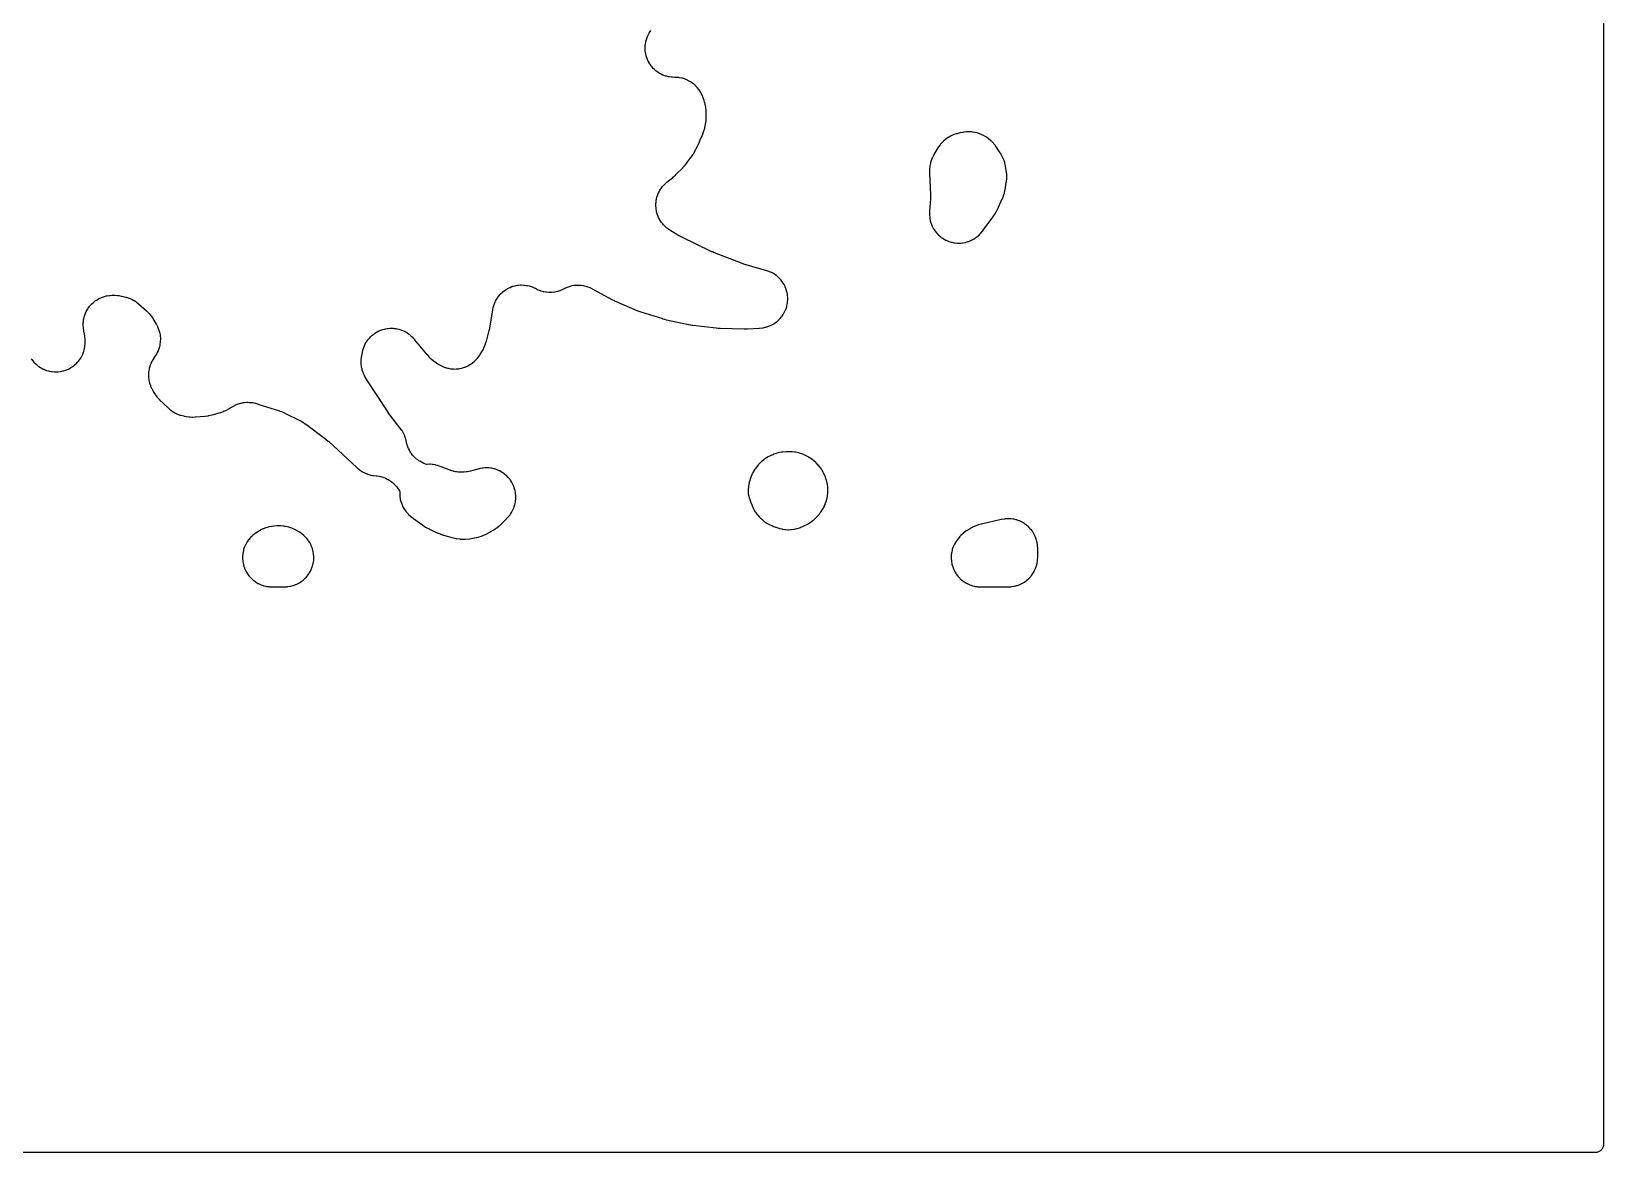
# Model space of a CAD drawing. Header units: millimetres. Extents: x 0 to 300, y 0 to 300.
# Drawn here: x 150 to 300, y -0.1 to 107 of the extents above; entities that cross this region are included whole.
import ezdxf

# ---------------------------------------------------------------- set-up
doc = ezdxf.new("R2010")
doc.units = ezdxf.units.MM
doc.layers.add('CUT', color=7, linetype='CONTINUOUS')

msp = doc.modelspace()

# ---------------------------------------------------------------- linework, layer by layer
at = {"layer": 'CUT'}
for points in [[(300.0485, 299.2304), (300.0485, 0.7696), (300.0437, 0.6717), (300.0322, 0.5941), (300.0132, 0.5181), (299.9867, 0.4442), (299.9532, 0.3733), (299.9129, 0.3061), (299.8662, 0.2431), (299.8135, 0.185), (299.7554, 0.1323), (299.6924, 0.0856), (299.6252, 0.0453), (299.5543, 0.0118), (299.4805, -0.0146), (299.4044, -0.0337), (299.3268, -0.0452), (299.2289, -0.05), (0.7696, -0.05)], [(149.9831, 75.7271), (150.0214, 75.6759), (150.1986, 75.4616), (150.2415, 75.4147), (150.437, 75.2212), (150.4841, 75.179), (150.6496, 75.0447), (150.7007, 75.0074), (150.8787, 74.8901), (150.9332, 74.858), (151.1219, 74.7589), (151.1793, 74.7322), (151.3768, 74.6523), (151.4366, 74.6315), (151.6411, 74.5714), (151.7026, 74.5566), (151.912, 74.517), (151.9747, 74.5083), (152.187, 74.4896), (152.2502, 74.4871), (152.4633, 74.4895), (152.5265, 74.4933), (152.7383, 74.5167), (152.8008, 74.5267), (153.0093, 74.5709), (153.0705, 74.587), (153.2736, 74.6516), (153.3329, 74.6737), (153.5287, 74.758), (153.5855, 74.7859), (153.7719, 74.8891), (153.8257, 74.9224), (154.0011, 75.0435), (154.0513, 75.082), (154.2139, 75.2198), (154.2601, 75.2631), (154.4082, 75.4163), (154.4499, 75.4639), (154.5822, 75.631), (154.619, 75.6825), (154.7341, 75.8619), (154.7656, 75.9167), (154.8625, 76.1066), (154.8885, 76.1643), (154.9661, 76.3628), (154.9862, 76.4228), (155.0439, 76.6279), (155.058, 76.6896), (155.0952, 76.8995), (155.1031, 76.9623), (155.1193, 77.1748), (155.121, 77.238), (155.1143, 77.5363), (155.1128, 77.5679), (155.0941, 77.8265), (155.0911, 77.8574), (155.0559, 78.148), (155.0454, 78.2093), (155.0086, 78.3759), (154.9994, 78.4227), (154.9649, 78.6263), (154.9536, 78.721), (154.9411, 78.9032), (154.9393, 78.9985), (154.9449, 79.1811), (154.9526, 79.2762), (154.9763, 79.4573), (154.9933, 79.5511), (155.0349, 79.729), (155.0612, 79.8206), (155.1202, 79.9935), (155.1554, 80.0821), (155.2312, 80.2483), (155.2751, 80.3329), (155.3671, 80.4908), (155.4191, 80.5707), (155.5263, 80.7186), (155.586, 80.7929), (155.7073, 80.9295), (155.7741, 80.9975), (155.9084, 81.1214), (155.9816, 81.1825), (156.1275, 81.2924), (156.2064, 81.3459), (156.3625, 81.4408), (156.4463, 81.4862), (156.611, 81.5652), (156.6989, 81.6021), (156.8707, 81.6643), (156.9618, 81.6923), (157.1389, 81.7372), (157.2324, 81.756), (157.413, 81.783), (157.5079, 81.7925), (157.7142, 81.8027), (157.7619, 81.8039), (157.9097, 81.8038), (157.9674, 81.8021), (158.2166, 81.787), (158.331, 81.7732), (158.5766, 81.7284), (158.633, 81.7163), (158.9968, 81.6271), (159.0413, 81.615), (159.2328, 81.5582), (159.3198, 81.5277), (159.4836, 81.4614), (159.5673, 81.4228), (159.7239, 81.3411), (159.8035, 81.2945), (159.9516, 81.1982), (160.0263, 81.1443), (160.1825, 81.0198), (160.2179, 80.9902), (160.9816, 80.3189), (161.0188, 80.2844), (161.176, 80.1308), (161.2447, 80.0562), (161.3686, 79.9065), (161.429, 79.825), (161.5504, 79.6419), (161.5774, 79.5988), (161.9069, 79.0398), (161.9306, 78.997), (162.0287, 78.8093), (162.0696, 78.7204), (162.139, 78.5464), (162.1706, 78.4539), (162.2219, 78.2737), (162.2439, 78.1785), (162.2767, 77.994), (162.2889, 77.897), (162.3027, 77.7102), (162.305, 77.6124), (162.2997, 77.4252), (162.292, 77.3277), (162.2678, 77.1419), (162.2502, 77.0457), (162.2071, 76.8634), (162.1799, 76.7695), (162.1185, 76.5925), (162.0818, 76.5019), (162.0028, 76.332), (161.957, 76.2456), (161.8486, 76.0637), (161.8225, 76.0223), (161.6825, 75.8125), (161.6662, 75.7869), (161.5191, 75.5421), (161.4904, 75.4888), (161.4023, 75.3047), (161.3788, 75.2489), (161.3084, 75.0574), (161.2903, 74.9996), (161.2384, 74.8023), (161.2258, 74.743), (161.1928, 74.5416), (161.1858, 74.4815), (161.172, 74.2779), (161.1707, 74.2173), (161.1762, 74.0134), (161.1807, 73.9529), (161.2055, 73.7504), (161.2156, 73.6907), (161.2674, 73.4553), (161.2828, 73.3978), (161.3529, 73.1786), (161.3732, 73.1237), (161.4503, 72.942), (161.4756, 72.8892), (161.6061, 72.6458), (161.6206, 72.6203), (161.6756, 72.5281), (161.6907, 72.5041), (161.8379, 72.2807), (161.8711, 72.2347), (161.99, 72.085), (162.0272, 72.0422), (162.2115, 71.8483), (162.2315, 71.8282), (163.0113, 71.0772), (163.034, 71.0563), (163.2525, 70.8653), (163.3007, 70.8271), (163.4692, 70.7062), (163.5209, 70.6728), (163.7002, 70.5687), (163.7548, 70.5404), (163.9433, 70.454), (164.0005, 70.431), (164.1964, 70.3631), (164.2554, 70.3458), (164.5375, 70.2775), (164.5675, 70.271), (164.7528, 70.2355), (164.7812, 70.2307), (165.0494, 70.1917), (165.1067, 70.186), (165.3001, 70.1755), (165.3576, 70.1749), (165.6285, 70.1845), (165.6572, 70.1861), (166.5356, 70.2568), (166.5672, 70.2601), (166.864, 70.2989), (166.9265, 70.3102), (167.218, 70.3782), (167.2487, 70.3862), (168.0373, 70.6119), (168.0648, 70.6205), (168.3224, 70.7069), (168.3762, 70.7277), (168.554, 70.8058), (168.6057, 70.8313), (168.8436, 70.9625), (168.8685, 70.977), (169.1687, 71.1606), (169.2116, 71.1854), (169.4004, 71.2879), (169.4898, 71.3306), (169.6652, 71.4035), (169.7586, 71.4368), (169.9406, 71.4912), (170.0369, 71.5147), (170.2235, 71.5501), (170.3217, 71.5635), (170.511, 71.5794), (170.61, 71.5826), (170.7999, 71.5789), (170.8988, 71.5719), (171.0873, 71.5487), (171.185, 71.5315), (171.3701, 71.4889), (171.4654, 71.4617), (171.6686, 71.3923), (171.7151, 71.375), (171.7875, 71.346), (171.8204, 71.3339), (172.0079, 71.2705), (172.0246, 71.2651), (173.6656, 70.7594), (173.7013, 70.7476), (173.8552, 70.6936), (173.9251, 70.6658), (174.0742, 70.5999), (174.1084, 70.584), (175.6913, 69.8081), (175.7306, 69.7877), (175.8987, 69.6954), (175.9743, 69.6493), (176.1332, 69.5419), (176.1693, 69.5163), (178.1001, 68.0779), (178.1406, 68.046), (178.3321, 67.8867), (178.3708, 67.8527), (181.0571, 65.3618), (181.0809, 65.3408), (181.3108, 65.148), (181.3615, 65.1096), (181.5385, 64.9889), (181.5928, 64.9557), (181.7809, 64.8531), (181.8382, 64.8255), (182.0356, 64.7421), (182.0954, 64.7203), (182.3001, 64.657), (182.3617, 64.6412), (182.5717, 64.5985), (182.6346, 64.5889), (182.9359, 64.5583), (182.9827, 64.5524), (183.1848, 64.5217), (183.2773, 64.503), (183.4526, 64.4585), (183.5428, 64.4308), (183.7128, 64.3692), (183.7999, 64.3328), (183.963, 64.2549), (184.0461, 64.2101), (184.2008, 64.1165), (184.279, 64.0638), (184.4238, 63.9555), (184.4965, 63.8953), (184.63, 63.7733), (184.6964, 63.7063), (184.8172, 63.5718), (184.8768, 63.4986), (184.9838, 63.3528), (185.0358, 63.2741), (185.128, 63.1186), (185.1589, 63.0601), (185.1511, 62.9274), (185.1505, 62.8641), (185.1591, 62.6508), (185.1648, 62.5877), (185.1944, 62.3763), (185.2063, 62.314), (185.2567, 62.1066), (185.2747, 62.0458), (185.3454, 61.8444), (185.3693, 61.7857), (185.4595, 61.5923), (185.4891, 61.5362), (185.5981, 61.3527), (185.6331, 61.2998), (185.7596, 61.1279), (185.7997, 61.0788), (185.9426, 60.9203), (185.9873, 60.8754), (186.1452, 60.7317), (186.1942, 60.6915), (186.434, 60.5133), (186.4599, 60.495), (186.9245, 60.1842), (187.3363, 59.8707), (187.3632, 59.8513), (187.6217, 59.6749), (187.6784, 59.6403), (187.9537, 59.4917), (187.9833, 59.4767), (188.726, 59.1241), (188.7516, 59.1126), (188.995, 59.0098), (189.0476, 58.9903), (189.2991, 58.9092), (189.3259, 58.9012), (190.2469, 58.6482), (190.2759, 58.641), (190.5505, 58.5792), (190.6093, 58.5688), (190.8886, 58.5328), (190.9183, 58.5297), (190.9615, 58.5262), (190.9989, 58.5242), (191.3515, 58.5161), (191.4263, 58.5188), (191.7774, 58.5519), (191.8146, 58.5565), (192.2892, 58.6295), (192.3238, 58.6358), (192.6486, 58.7042), (192.7166, 58.7225), (192.9418, 58.7966), (193.0074, 58.8222), (193.3094, 58.9599), (193.341, 58.9754), (193.8236, 59.2283), (193.8479, 59.2418), (194.0748, 59.3735), (194.1216, 59.4036), (194.2749, 59.5114), (194.319, 59.5454), (194.3505, 59.572), (194.4111, 59.6112), (194.6091, 59.7557), (194.6653, 59.8019), (194.9176, 60.0344), (194.9437, 60.0598), (195.3653, 60.4952), (195.3866, 60.5183), (195.4046, 60.5388), (195.5026, 60.6382), (195.5441, 60.6845), (195.6761, 60.8473), (195.7129, 60.8975), (195.8284, 61.0724), (195.8602, 61.1259), (195.9582, 61.3112), (195.9846, 61.3675), (196.0642, 61.5614), (196.085, 61.6201), (196.1454, 61.8208), (196.1604, 61.8812), (196.201, 62.0868), (196.2101, 62.1483), (196.2305, 62.3569), (196.2336, 62.4191), (196.2336, 62.6287), (196.2306, 62.6908), (196.2104, 62.8995), (196.2014, 62.961), (196.1609, 63.1667), (196.146, 63.2271), (196.0858, 63.4279), (196.065, 63.4865), (195.9856, 63.6805), (195.9593, 63.7369), (195.8614, 63.9222), (195.8297, 63.9757), (195.7143, 64.1507), (195.6775, 64.2009), (195.5457, 64.3639), (195.5042, 64.4103), (195.3572, 64.5596), (195.3114, 64.6018), (195.1506, 64.7361), (195.1009, 64.7737), (194.9278, 64.8918), (194.8747, 64.9243), (194.6909, 65.0251), (194.635, 65.0523), (194.4423, 65.1347), (194.3839, 65.1563), (194.1841, 65.2197), (194.124, 65.2355), (193.919, 65.2792), (193.8575, 65.2891), (193.6493, 65.3126), (193.5872, 65.3166), (193.3776, 65.3198), (193.3154, 65.3177), (193.1065, 65.3005), (193.0448, 65.2924), (192.8386, 65.2549), (192.8025, 65.2466), (192.7577, 65.2385), (192.6964, 65.2242), (192.4107, 65.1428), (192.3806, 65.1334), (192.3501, 65.1231), (191.9102, 65.0131), (191.8584, 65.0016), (191.6332, 64.9583), (191.5282, 64.9441), (191.2995, 64.9259), (191.2466, 64.9231), (191.0308, 64.9179), (190.9893, 64.9178), (190.8096, 64.9212), (190.7268, 64.9263), (190.5687, 64.943), (190.4867, 64.9553), (190.3103, 64.9896), (190.3004, 64.9917), (190.159, 65.0345), (190.1115, 65.0502), (189.2651, 65.3549), (189.2541, 65.359), (189.2008, 65.3789), (189.1898, 65.3831), (188.8565, 65.5124), (188.7964, 65.5324), (188.5907, 65.5895), (188.5289, 65.6035), (188.3186, 65.64), (188.2557, 65.6477), (188.0428, 65.6633), (187.9794, 65.6648), (187.766, 65.6592), (187.7093, 65.6549), (187.5477, 65.7102), (187.4607, 65.7447), (187.2975, 65.8189), (187.2143, 65.8618), (187.0591, 65.9516), (186.9805, 66.0023), (186.8348, 66.1068), (186.7615, 66.1649), (186.6266, 66.2831), (186.5593, 66.3481), (186.4366, 66.4788), (186.376, 66.5501), (186.2666, 66.6922), (186.2132, 66.769), (186.1182, 66.921), (186.0725, 67.0027), (185.9927, 67.1633), (185.9552, 67.249), (185.8914, 67.4166), (185.8624, 67.5055), (185.8091, 67.7011), (185.7979, 67.7466), (185.7279, 68.0638), (185.7111, 68.1251), (185.6443, 68.3288), (185.6215, 68.3882), (185.5349, 68.5842), (185.5063, 68.641), (185.4006, 68.8274), (185.3665, 68.8811), (185.1935, 69.1261), (185.1745, 69.1516), (184.1996, 70.3953), (184.1745, 70.4288), (184.0567, 70.5932), (184.0331, 70.6278), (181.9582, 73.8114), (181.9313, 73.8552), (181.8199, 74.0479), (181.7733, 74.1394), (181.6832, 74.3429), (181.6637, 74.3904), (181.6624, 74.3937), (181.6456, 74.4418), (181.5781, 74.6523), (181.5521, 74.7509), (181.5126, 74.9423), (181.4972, 75.0432), (181.4782, 75.2377), (181.4737, 75.3396), (181.4754, 75.535), (181.4817, 75.6368), (181.5071, 75.8564), (181.5143, 75.9069), (181.5816, 76.3034), (181.5907, 76.3498), (181.6349, 76.55), (181.6599, 76.6413), (181.7162, 76.8136), (181.7501, 76.902), (181.8231, 77.0679), (181.8655, 77.1525), (181.9546, 77.3105), (182.005, 77.3905), (182.1092, 77.5389), (182.1673, 77.6136), (182.2856, 77.751), (182.3508, 77.8196), (182.4821, 77.9447), (182.5537, 78.0065), (182.6966, 78.1181), (182.774, 78.1726), (182.9272, 78.2695), (183.0095, 78.3161), (183.1716, 78.3975), (183.2581, 78.4358), (183.4273, 78.5008), (183.5172, 78.5304), (183.6921, 78.5784), (183.7844, 78.599), (183.9631, 78.6296), (184.0571, 78.641), (184.2379, 78.6538), (184.3325, 78.6559), (184.5138, 78.6509), (184.6081, 78.6436), (184.788, 78.6208), (184.8812, 78.6043), (185.0579, 78.5639), (185.149, 78.5382), (185.3209, 78.4806), (185.4091, 78.4461), (185.5745, 78.3718), (185.6588, 78.3289), (185.816, 78.2387), (185.8957, 78.1876), (186.0433, 78.0823), (186.1176, 78.0237), (186.2541, 77.9044), (186.3222, 77.8387), (186.4464, 77.7066), (186.5077, 77.6345), (186.6327, 77.472), (186.6606, 77.4337), (186.6623, 77.4313), (186.6892, 77.3953), (186.8481, 77.1973), (186.8625, 77.18), (187.7166, 76.1894), (187.7428, 76.1562), (187.7604, 76.1349), (187.9306, 75.9376), (187.9685, 75.8973), (188.1019, 75.7673), (188.1431, 75.7305), (188.3447, 75.5654), (188.3664, 75.5483), (188.5623, 75.4015), (188.588, 75.3832), (188.8349, 75.2166), (188.8889, 75.1839), (189.0762, 75.0828), (189.1332, 75.0556), (189.1349, 75.0549), (189.1997, 75.0216), (189.2568, 74.9957), (189.453, 74.9181), (189.5124, 74.898), (189.7152, 74.8399), (189.7762, 74.8257), (189.9838, 74.7877), (190.0459, 74.7795), (190.2562, 74.762), (190.3188, 74.7599), (190.5298, 74.7631), (190.5924, 74.7671), (190.802, 74.7909), (190.8639, 74.801), (191.0702, 74.8452), (191.1307, 74.8613), (191.3318, 74.9255), (191.3904, 74.9474), (191.5842, 75.0309), (191.6405, 75.0585), (191.8252, 75.1606), (191.8785, 75.1935), (192.0523, 75.3131), (192.1021, 75.3511), (192.2635, 75.4871), (192.3093, 75.5298), (192.5154, 75.7414), (192.5367, 75.7644), (192.5471, 75.7761), (192.5717, 75.8057), (192.7953, 76.092), (192.839, 76.1555), (193.0265, 76.4666), (193.0454, 76.5002), (193.1305, 76.6625), (193.1459, 76.6941), (193.2832, 76.9955), (193.3087, 77.0609), (193.4121, 77.3754), (193.4222, 77.4091), (193.6959, 78.4271), (193.7003, 78.4442), (193.7468, 78.6386), (193.7541, 78.6733), (193.7899, 78.87), (193.7928, 78.8874), (194.0228, 80.3876), (194.0313, 80.4347), (194.0728, 80.6377), (194.0966, 80.7303), (194.1511, 80.9053), (194.184, 80.995), (194.2556, 81.1637), (194.2973, 81.2498), (194.3853, 81.4105), (194.4353, 81.492), (194.5389, 81.6431), (194.5968, 81.7192), (194.7149, 81.8593), (194.7801, 81.9293), (194.9115, 82.0569), (194.9834, 82.12), (195.1269, 82.234), (195.2046, 82.2896), (195.3587, 82.3887), (195.4417, 82.4364), (195.6049, 82.5196), (195.6921, 82.5588), (195.8628, 82.6254), (195.9535, 82.6557), (196.13, 82.705), (196.2233, 82.7261), (196.4038, 82.7576), (196.4987, 82.7693), (196.6814, 82.7827), (196.777, 82.7849), (196.9602, 82.78), (197.0555, 82.7727), (197.2373, 82.7496), (197.3314, 82.7329), (197.51, 82.6918), (197.602, 82.6658), (197.7756, 82.6071), (197.8646, 82.5721), (198.0533, 82.4866), (198.0963, 82.4658), (198.3068, 82.3575), (198.3645, 82.3313), (198.5628, 82.253), (198.6227, 82.2327), (198.8279, 82.1743), (198.8895, 82.16), (199.0994, 82.1222), (199.1622, 82.1141), (199.3747, 82.0972), (199.438, 82.0953), (199.6512, 82.0995), (199.7144, 82.1038), (199.9261, 82.1291), (199.9885, 82.1397), (200.1968, 82.1857), (200.2578, 82.2024), (200.4605, 82.2688), (200.5196, 82.2914), (200.7147, 82.3775), (200.7433, 82.391), (200.7465, 82.3926), (200.7602, 82.3997), (200.8041, 82.423), (200.9923, 82.5172), (201.0813, 82.5562), (201.2554, 82.6222), (201.3478, 82.652), (201.5276, 82.7001), (201.6226, 82.7204), (201.8064, 82.75), (201.903, 82.7606), (202.0888, 82.7716), (202.1859, 82.7723), (202.3719, 82.7644), (202.4686, 82.7554), (202.6528, 82.7287), (202.7481, 82.71), (202.9287, 82.6648), (203.0217, 82.6365), (203.1967, 82.5733), (203.2863, 82.5358), (203.4761, 82.4447), (203.5193, 82.4225), (205.4465, 81.3742), (205.46, 81.3671), (205.6128, 81.2886), (205.6402, 81.2754), (205.7966, 81.2042), (205.8105, 81.1981), (207.7768, 80.3593), (207.7913, 80.3533), (207.9559, 80.2878), (207.9853, 80.277), (208.1529, 80.2196), (208.1678, 80.2147), (210.2151, 79.5695), (210.2296, 79.5652), (210.3942, 79.5175), (210.4235, 79.5098), (210.5902, 79.47), (210.605, 79.4667), (212.7187, 79.015), (212.7336, 79.012), (212.902, 78.9801), (212.932, 78.9752), (213.1018, 78.9513), (213.1168, 78.9494), (215.3578, 78.6888), (215.372, 78.6873), (215.5336, 78.6722), (215.5622, 78.6701), (215.7242, 78.6623), (215.7386, 78.6617), (218.0254, 78.602), (218.0374, 78.6018), (218.1849, 78.6008), (218.2103, 78.6011), (218.3453, 78.6055), (218.3577, 78.606), (219.4505, 78.6628), (219.4815, 78.6652), (219.7725, 78.6945), (219.8339, 78.7038), (220.0388, 78.7448), (220.099, 78.7599), (220.299, 78.8205), (220.3574, 78.8414), (220.5506, 78.9212), (220.6067, 78.9476), (220.7913, 79.0457), (220.8446, 79.0774), (221.0188, 79.1929), (221.0688, 79.2296), (221.231, 79.3614), (221.2772, 79.4029), (221.4258, 79.5498), (221.4678, 79.5955), (221.6016, 79.7561), (221.6389, 79.8056), (221.7565, 79.9784), (221.7888, 80.0313), (221.8891, 80.2147), (221.9162, 80.2705), (221.9983, 80.4627), (222.0198, 80.5209), (222.0829, 80.7202), (222.0987, 80.7802), (222.1422, 80.9846), (222.1522, 81.0458), (222.1756, 81.2535), (222.1796, 81.3154), (222.1828, 81.5244), (222.1808, 81.5864), (222.1638, 81.7947), (222.1558, 81.8562), (222.1187, 82.0619), (222.1047, 82.1224), (222.0479, 82.3235), (222.0281, 82.3823), (221.9521, 82.577), (221.9268, 82.6336), (221.8322, 82.82), (221.8015, 82.8739), (221.6894, 83.0503), (221.6536, 83.101), (221.5249, 83.2657), (221.4844, 83.3126), (221.3404, 83.4641), (221.2955, 83.5069), (221.1375, 83.6437), (221.0886, 83.682), (220.9181, 83.8029), (220.8658, 83.8362), (220.6844, 83.94), (220.6291, 83.9682), (220.4385, 84.0539), (220.3808, 84.0766), (220.1036, 84.1701), (220.074, 84.1793), (218.2181, 84.7073), (218.1776, 84.7198), (217.9833, 84.7844), (217.9433, 84.7987), (215.2016, 85.8479), (215.1645, 85.8629), (214.9872, 85.9394), (214.9508, 85.956), (212.008, 87.373), (211.9626, 87.3964), (211.746, 87.5153), (211.7019, 87.5411), (210.939, 88.0144), (210.8988, 88.0407), (210.7275, 88.1592), (210.6513, 88.2178), (210.5111, 88.3373), (210.4412, 88.4032), (210.3136, 88.536), (210.2506, 88.6086), (210.137, 88.7536), (210.0815, 88.8321), (209.983, 88.9877), (209.9357, 89.0714), (209.8532, 89.236), (209.8145, 89.324), (209.7489, 89.4961), (209.7192, 89.5875), (209.6711, 89.7653), (209.6507, 89.8593), (209.6206, 90.041), (209.6097, 90.1365), (209.598, 90.3203), (209.5967, 90.4164), (209.6034, 90.6005), (209.6117, 90.6962), (209.6368, 90.8787), (209.6547, 90.9731), (209.6979, 91.1522), (209.7251, 91.2444), (209.786, 91.4182), (209.8223, 91.5072), (209.9003, 91.674), (209.9453, 91.759), (210.0396, 91.9172), (210.0929, 91.9972), (210.2026, 92.1452), (210.2636, 92.2194), (210.3875, 92.3557), (210.4556, 92.4235), (210.6104, 92.5628), (210.647, 92.5941), (211.1727, 93.0215), (211.1854, 93.0321), (211.3273, 93.1537), (211.3519, 93.1759), (211.4874, 93.3047), (211.4992, 93.3162), (212.1653, 93.9831), (212.181, 93.9994), (212.3549, 94.1863), (212.3845, 94.2204), (212.5448, 94.419), (212.5587, 94.4368), (212.95, 94.9585), (212.9697, 94.9862), (213.1482, 95.2525), (213.183, 95.3109), (213.3322, 95.5946), (213.3472, 95.6251), (213.3922, 95.7231), (213.4021, 95.7378), (213.4197, 95.7657), (213.5788, 96.0326), (213.6096, 96.0909), (213.703, 96.2923), (213.7277, 96.3534), (213.8288, 96.6473), (213.8387, 96.6787), (213.8503, 96.7191), (214.0645, 97.1848), (214.0771, 97.2142), (214.1893, 97.4942), (214.2101, 97.5547), (214.2698, 97.7618), (214.2845, 97.8241), (214.3388, 98.1207), (214.3438, 98.1523), (214.3823, 98.4448), (214.3853, 98.4725), (214.4083, 98.7342), (214.4107, 98.7898), (214.4108, 99.0525), (214.4102, 99.0804), (214.3974, 99.379), (214.3945, 99.4174), (214.3571, 99.7788), (214.3445, 99.8549), (214.2638, 100.209), (214.2542, 100.2463), (214.217, 100.3737), (214.2053, 100.4096), (214.0857, 100.7444), (214.0562, 100.8138), (213.9078, 101.1125), (213.8732, 101.1734), (213.7225, 101.4083), (213.6849, 101.4609), (213.5494, 101.6314), (213.5067, 101.6799), (213.3546, 101.8358), (213.3072, 101.8798), (213.1403, 102.0195), (213.0887, 102.0585), (212.9085, 102.1807), (212.8532, 102.2143), (212.6616, 102.3177), (212.6032, 102.3455), (212.4021, 102.429), (212.3412, 102.4508), (212.1328, 102.5137), (212.07, 102.5292), (211.8562, 102.5707), (211.7922, 102.5798), (211.5754, 102.5995), (211.5108, 102.6021), (211.427, 102.6012), (211.379, 102.6019), (211.1713, 102.6102), (211.0757, 102.6188), (210.8936, 102.6444), (210.7993, 102.6625), (210.6207, 102.7061), (210.5287, 102.7335), (210.3554, 102.7948), (210.2666, 102.8313), (210.1002, 102.9096), (210.0155, 102.9547), (209.8578, 103.0492), (209.7781, 103.1026), (209.6305, 103.2124), (209.5565, 103.2735), (209.4207, 103.3974), (209.3532, 103.4656), (209.2304, 103.6025), (209.17, 103.6771), (209.0615, 103.8256), (209.0089, 103.9058), (208.9158, 104.0644), (208.8714, 104.1495), (208.7946, 104.3165), (208.759, 104.4056), (208.6992, 104.5795), (208.6726, 104.6718), (208.6306, 104.8508), (208.6133, 104.9452), (208.5894, 105.1275), (208.5816, 105.2231), (208.576, 105.4069), (208.5778, 105.5029), (208.5906, 105.6863), (208.602, 105.7816), (208.633, 105.9628), (208.6539, 106.0565), (208.7028, 106.2338), (208.733, 106.3249), (208.7994, 106.4963), (208.8385, 106.584), (208.9216, 106.748), (208.9693, 106.8313), (209.0684, 106.9861), (209.1242, 107.0643)]]:
    msp.add_lwpolyline(points, dxfattribs=at)
for points in [[(236.5797, 87.5508), (236.626, 87.5076), (236.7891, 87.3701), (236.8395, 87.3317), (237.0155, 87.2109), (237.0694, 87.1777), (237.2564, 87.0749), (237.3134, 87.0472), (237.5096, 86.9634), (237.5691, 86.9415), (237.7726, 86.8775), (237.8339, 86.8616), (238.0428, 86.818), (238.1054, 86.8082), (238.3176, 86.7855), (238.3809, 86.7819), (238.5942, 86.7804), (238.6575, 86.783), (238.87, 86.8026), (238.9327, 86.8115), (239.1423, 86.8519), (239.2038, 86.867), (239.4083, 86.928), (239.468, 86.949), (239.6655, 87.0299), (239.7229, 87.0568), (239.9114, 87.1568), (239.9658, 87.1892), (240.1435, 87.3074), (240.1944, 87.345), (240.3596, 87.4802), (240.4065, 87.5227), (240.5575, 87.6735), (240.6001, 87.7204), (240.7895, 87.9513), (240.8089, 87.9763), (241.7817, 89.2898), (241.8004, 89.3165), (241.9704, 89.5724), (242.0037, 89.6285), (242.1468, 89.9003), (242.1613, 89.9296), (242.6539, 90.9933), (242.6653, 91.0195), (242.7675, 91.269), (242.7868, 91.3228), (242.8437, 91.5068), (242.8581, 91.5622), (242.9144, 91.8258), (242.9197, 91.8539), (243.046, 92.6097), (243.051, 92.6458), (243.0882, 92.9868), (243.092, 93.0595), (243.0908, 93.3045), (243.0863, 93.3771), (243.0456, 93.7177), (243.0402, 93.7537), (242.9756, 94.1176), (242.9696, 94.1475), (242.9059, 94.4278), (242.8896, 94.4865), (242.8253, 94.6815), (242.8034, 94.7384), (242.7209, 94.9264), (242.6937, 94.981), (242.5536, 95.2319), (242.5381, 95.2581), (242.1854, 95.8248), (242.1694, 95.8492), (242.0136, 96.0757), (241.9785, 96.1222), (241.8529, 96.2732), (241.8136, 96.3163), (241.6194, 96.5108), (241.5984, 96.531), (241.5726, 96.5545), (241.551, 96.5734), (241.3431, 96.747), (241.2974, 96.7818), (241.1384, 96.892), (241.0897, 96.9226), (240.8576, 97.0543), (240.8059, 97.0806), (240.5577, 97.1931), (240.5033, 97.2148), (240.3168, 97.2795), (240.2606, 97.2962), (240.0689, 97.3435), (240.0114, 97.355), (239.8162, 97.3846), (239.7579, 97.3908), (239.5608, 97.4024), (239.5022, 97.4032), (239.3049, 97.3968), (239.2464, 97.3922), (238.9723, 97.358), (238.9433, 97.3537), (238.6329, 97.3005), (238.6016, 97.2943), (238.308, 97.2287), (238.2464, 97.2117), (238.0424, 97.1442), (237.9829, 97.1212), (237.7865, 97.0337), (237.7296, 97.0048), (237.543, 96.8982), (237.4892, 96.8638), (237.3141, 96.7391), (237.264, 96.6996), (237.0376, 96.5015), (237.0141, 96.4799), (236.9826, 96.4495), (236.9615, 96.4282), (236.7675, 96.2221), (236.7284, 96.1765), (236.6041, 96.017), (236.5695, 95.9679), (236.4173, 95.7293), (236.4018, 95.7037), (236.1349, 95.2385), (236.1206, 95.2123), (235.9921, 94.9619), (235.9673, 94.9076), (235.8926, 94.7209), (235.873, 94.6645), (235.8159, 94.4717), (235.8017, 94.4138), (235.7537, 94.1701), (235.7448, 94.1101), (235.7192, 93.8536), (235.716, 93.7922), (235.715, 93.5023), (235.7156, 93.4716), (235.808, 91.3955), (235.8088, 91.3403), (235.8054, 91.0739), (235.8031, 91.0187), (235.721, 89.8563), (235.7196, 89.8247), (235.7133, 89.5261), (235.7151, 89.4627), (235.7318, 89.25), (235.7398, 89.1872), (235.7774, 88.9771), (235.7917, 88.9154), (235.8498, 88.7101), (235.8701, 88.6501), (235.9483, 88.4515), (235.9744, 88.3938), (236.0718, 88.2039), (236.1035, 88.1491), (236.2192, 87.9698), (236.2562, 87.9183), (236.3891, 87.7514), (236.4309, 87.7038)], [(219.5034, 60.6126), (219.5271, 60.5883), (219.6564, 60.463), (219.6801, 60.4411), (219.9086, 60.2409), (219.9591, 60.2009), (220.1359, 60.075), (220.1902, 60.0403), (220.3788, 59.9328), (220.4363, 59.9038), (220.714, 59.7806), (220.7438, 59.7683), (221.0132, 59.6647), (221.0441, 59.6537), (221.3378, 59.5578), (221.401, 59.5407), (221.6167, 59.4939), (221.6688, 59.4854), (221.7007, 59.4783), (221.9162, 59.4414), (221.9806, 59.4338), (222.1988, 59.4189), (222.2637, 59.4178), (222.4822, 59.4252), (222.5469, 59.4307), (222.7636, 59.4601), (222.8274, 59.4721), (223.0399, 59.5234), (223.1022, 59.5418), (223.3909, 59.6433), (223.4212, 59.6548), (223.701, 59.7694), (223.7315, 59.7829), (224.0153, 59.9168), (224.0739, 59.9483), (224.2656, 60.0645), (224.3207, 60.1019), (224.5707, 60.2915), (224.5967, 60.3123), (224.7079, 60.4062), (224.7338, 60.4293), (224.9716, 60.6531), (225.0194, 60.7033), (225.171, 60.8806), (225.2131, 60.9356), (225.2566, 60.9992), (225.2885, 61.0404), (225.3055, 61.0634), (225.404, 61.203), (225.42, 61.2267), (225.5655, 61.4537), (225.5941, 61.5032), (225.6832, 61.674), (225.7074, 61.7258), (225.7808, 61.9039), (225.8002, 61.9577), (225.8804, 62.2151), (225.8883, 62.2425), (225.8969, 62.2752), (225.9044, 62.307), (225.9674, 62.6085), (225.9775, 62.6731), (226.0004, 62.8919), (226.0038, 62.9572), (226.0044, 63.2651), (226.0037, 63.2978), (225.9985, 63.4033), (225.9959, 63.437), (225.9633, 63.7548), (225.9529, 63.8218), (225.9057, 64.0451), (225.8882, 64.1105), (225.7896, 64.4143), (225.7783, 64.4463), (225.748, 64.5251), (225.7343, 64.5579), (225.5973, 64.8627), (225.5647, 64.9257), (225.4434, 65.1312), (225.4041, 65.1902), (225.2034, 65.4574), (225.1814, 65.4852), (225.1085, 65.5717), (225.0894, 65.5935), (224.9038, 65.7947), (224.8626, 65.8356), (224.7175, 65.9668), (224.6728, 66.0037), (224.5164, 66.1212), (224.4685, 66.154), (224.2357, 66.2979), (224.212, 66.3118), (224.1819, 66.3334), (224.1303, 66.3669), (223.936, 66.48), (223.8761, 66.5108), (223.612, 66.6292), (223.5436, 66.6553), (223.309, 66.7298), (223.2382, 66.7479), (222.9263, 66.8089), (222.8612, 66.8182), (222.6211, 66.8399), (222.5628, 66.8425), (222.3778, 66.8424), (222.3497, 66.8457), (222.2854, 66.85), (222.0681, 66.8534), (222.0037, 66.8512), (221.7007, 66.8254), (221.6686, 66.8219), (221.6379, 66.8177), (221.6015, 66.8116), (221.26, 66.7449), (221.1884, 66.7266), (220.8569, 66.6209), (220.822, 66.6087), (220.7769, 66.5914), (220.7513, 66.5809), (220.5123, 66.4772), (220.4626, 66.453), (220.2988, 66.3644), (220.2513, 66.3361), (220.0337, 66.1928), (220.0109, 66.1771), (219.9597, 66.1402), (219.9309, 66.1181), (219.6656, 65.9027), (219.612, 65.8538), (219.3728, 65.6098), (219.3481, 65.5832), (219.3393, 65.5732), (219.3146, 65.5432), (219.0908, 65.2535), (219.0471, 65.1893), (218.8599, 64.8747), (218.8411, 64.8407), (218.8096, 64.7797), (218.7935, 64.746), (218.6508, 64.4242), (218.6245, 64.3542), (218.5202, 64.0181), (218.5102, 63.982), (218.5085, 63.9751), (218.5004, 63.9374), (218.4345, 63.5797), (218.4252, 63.5031), (218.4075, 63.216), (218.407, 63.1473), (218.4156, 62.9603), (218.4213, 62.9002), (218.4497, 62.6988), (218.461, 62.6395), (218.5083, 62.4418), (218.5251, 62.3838), (218.6171, 62.1145), (218.6275, 62.0862), (218.773, 61.718), (218.7863, 61.6868), (218.9196, 61.3958), (218.9511, 61.3356), (219.0677, 61.139), (219.1054, 61.0825), (219.2423, 60.8994), (219.2857, 60.8472)], [(237.8007, 56.4558), (237.8081, 56.3943), (237.843, 56.1889), (237.8564, 56.1284), (237.911, 55.9273), (237.9301, 55.8684), (238.0039, 55.6735), (238.0285, 55.6168), (238.1208, 55.4299), (238.1509, 55.3758), (238.2607, 55.1987), (238.2959, 55.1477), (238.4223, 54.9821), (238.4622, 54.9348), (238.6041, 54.7821), (238.6484, 54.7389), (238.8043, 54.6006), (238.8525, 54.5618), (239.0211, 54.4393), (239.0729, 54.4053), (239.2525, 54.2996), (239.3073, 54.2709), (239.4963, 54.183), (239.5536, 54.1597), (239.7502, 54.0904), (239.8095, 54.0727), (240.0118, 54.0228), (240.0726, 54.0109), (240.2788, 53.9808), (240.3404, 53.9748), (240.6317, 53.9607), (240.6627, 53.96), (243.1542, 53.96), (243.1856, 53.9608), (243.4814, 53.9753), (243.5439, 53.9815), (243.7532, 54.0125), (243.8148, 54.0248), (244.02, 54.0762), (244.0801, 54.0944), (244.2793, 54.1657), (244.3373, 54.1897), (244.5286, 54.2802), (244.584, 54.3098), (244.7654, 54.4185), (244.8177, 54.4534), (244.9876, 54.5795), (245.0361, 54.6193), (245.1929, 54.7614), (245.2373, 54.8058), (245.3794, 54.9626), (245.4192, 55.0111), (245.5453, 55.181), (245.5802, 55.2333), (245.6889, 55.4147), (245.7185, 55.4701), (245.809, 55.6614), (245.833, 55.7194), (245.9043, 55.9186), (245.9225, 55.9787), (245.9739, 56.1839), (245.9862, 56.2455), (246.0172, 56.4548), (246.0234, 56.5173), (246.0379, 56.8131), (246.0387, 56.8444), (246.0387, 57.5803), (246.0379, 57.6121), (246.023, 57.9119), (246.0166, 57.9752), (245.9847, 58.1873), (245.9721, 58.2497), (245.9194, 58.4575), (245.9006, 58.5183), (245.8274, 58.7199), (245.8028, 58.7786), (245.7099, 58.9719), (245.6795, 59.0278), (245.568, 59.2109), (245.5322, 59.2635), (245.4029, 59.4347), (245.3621, 59.4835), (245.2165, 59.6409), (245.171, 59.6855), (245.0105, 59.8276), (244.9608, 59.8674), (244.787, 59.993), (244.7336, 60.0276), (244.5481, 60.1353), (244.4916, 60.1645), (244.2963, 60.2532), (244.2371, 60.2766), (244.0341, 60.3454), (243.9728, 60.3628), (243.7639, 60.4112), (243.7013, 60.4224), (243.4886, 60.4498), (243.4251, 60.4548), (243.2108, 60.4608), (243.1471, 60.4595), (242.9333, 60.4443), (242.8701, 60.4366), (242.5743, 60.3856), (242.5431, 60.3794), (240.6628, 59.9582), (240.6344, 59.9512), (240.3678, 59.8785), (240.3121, 59.8605), (240.1272, 59.7914), (240.0733, 59.7684), (239.8245, 59.6484), (239.7984, 59.6351), (239.5466, 59.4991), (239.5165, 59.4818), (239.2375, 59.311), (239.1804, 59.2717), (238.9955, 59.1288), (238.943, 59.0835), (238.7074, 58.8567), (238.6831, 58.832), (238.588, 58.7301), (238.5675, 58.7069), (238.3791, 58.4842), (238.3415, 58.435), (238.2229, 58.2636), (238.1902, 58.2111), (238.0887, 58.029), (238.0613, 57.9736), (237.9778, 57.7826), (237.9558, 57.7248), (237.8913, 57.5266), (237.8749, 57.4669), (237.8298, 57.2634), (237.8193, 57.2025), (237.794, 56.9956), (237.7895, 56.9339), (237.7843, 56.7255), (237.7857, 56.6637)], [(170.212, 56.1788), (170.2255, 56.1186), (170.2807, 55.9182), (170.2999, 55.8595), (170.3741, 55.6654), (170.3989, 55.6089), (170.4915, 55.4228), (170.5216, 55.3689), (170.6317, 55.1926), (170.6669, 55.1419), (170.7934, 54.9769), (170.8333, 54.9299), (170.9751, 54.7779), (171.0194, 54.7349), (171.1752, 54.5973), (171.2233, 54.5587), (171.3917, 54.4368), (171.4433, 54.403), (171.6226, 54.2978), (171.6773, 54.2692), (171.8659, 54.1818), (171.9231, 54.1586), (172.1192, 54.0897), (172.1784, 54.0721), (172.3802, 54.0225), (172.4408, 54.0107), (172.6465, 53.9807), (172.7079, 53.9748), (172.9985, 53.9607), (173.0293, 53.96), (173.088, 53.96), (173.11, 53.96), (173.2749, 53.96), (173.3205, 53.96), (173.7584, 53.96), (174.0668, 53.96), (174.0987, 53.9608), (174.3992, 53.9758), (174.4627, 53.9821), (174.6753, 54.0142), (174.7378, 54.0268), (174.9461, 54.0799), (175.0071, 54.0987), (175.209, 54.1722), (175.2678, 54.197), (175.4615, 54.2903), (175.5175, 54.3208), (175.7009, 54.4329), (175.7536, 54.4688), (175.9249, 54.5986), (175.9738, 54.6396), (176.1313, 54.7858), (176.1759, 54.8315), (176.3181, 54.9927), (176.3579, 55.0426), (176.4833, 55.2171), (176.5179, 55.2707), (176.6254, 55.4569), (176.6545, 55.5136), (176.7429, 55.7096), (176.7662, 55.769), (176.8346, 55.9727), (176.8519, 56.0341), (176.8996, 56.2437), (176.9107, 56.3065), (176.9374, 56.5198), (176.9422, 56.5834), (176.9475, 56.7983), (176.9459, 56.8621), (176.9298, 57.0764), (176.9218, 57.1397), (176.8845, 57.3514), (176.8703, 57.4136), (176.812, 57.6205), (176.7917, 57.681), (176.7131, 57.881), (176.6868, 57.9392), (176.5887, 58.1304), (176.5568, 58.1857), (176.4402, 58.3662), (176.4029, 58.418), (176.2689, 58.586), (176.2266, 58.6338), (176.0343, 58.8309), (175.9892, 58.8729), (175.7956, 59.0363), (175.7483, 59.0726), (175.5837, 59.1872), (175.5333, 59.2189), (175.2889, 59.3572), (175.2627, 59.3713), (175.2244, 59.3907), (175.1976, 59.4035), (175.1399, 59.4293), (175.1365, 59.431), (175.1308, 59.4335), (175.1182, 59.4404), (175.0693, 59.4644), (174.9013, 59.5383), (174.8506, 59.5581), (174.6349, 59.6319), (174.5727, 59.6497), (174.2491, 59.7249), (174.1753, 59.7376), (174.094, 59.7466), (174.0755, 59.7506), (174.0125, 59.7608), (173.7987, 59.7845), (173.7349, 59.7883), (173.5198, 59.7906), (173.456, 59.7881), (173.1561, 59.7613), (173.1244, 59.7576), (172.9657, 59.7354), (172.9359, 59.7305), (172.6558, 59.6777), (172.597, 59.6637), (172.4013, 59.6072), (172.3441, 59.5877), (172.1546, 59.5131), (172.0995, 59.4883), (171.8454, 59.3592), (171.8188, 59.3449), (171.6447, 59.2459), (171.6169, 59.2292), (171.3588, 59.0645), (171.3059, 59.0268), (171.1343, 58.8911), (171.0855, 58.8482), (170.9286, 58.6958), (170.8844, 58.6483), (170.7374, 58.4732), (170.6992, 58.4228), (170.5811, 58.25), (170.5488, 58.1975), (170.4486, 58.0153), (170.4215, 57.9599), (170.3394, 57.769), (170.3177, 57.7112), (170.2543, 57.5132), (170.2383, 57.4536), (170.1943, 57.2505), (170.1841, 57.1896), (170.1598, 56.9832), (170.1556, 56.9216), (170.1513, 56.7138), (170.153, 56.6521), (170.1687, 56.4448), (170.1764, 56.3836)]]:
    msp.add_lwpolyline(points, close=True, dxfattribs=at)

doc.saveas('drawing.dxf')
